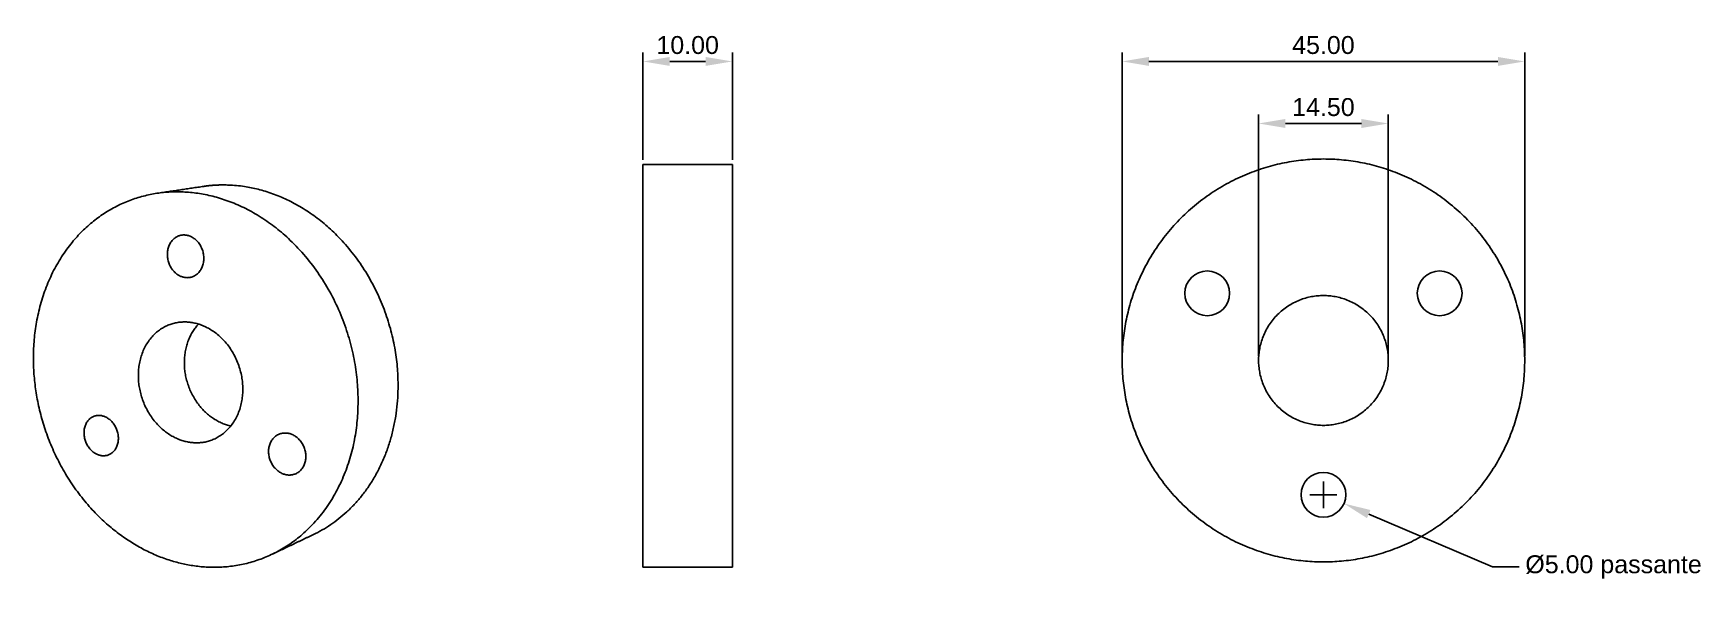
# Model space of a CAD drawing. Header units: millimetres. Extents: x -96 to 90, y -3 to 60.
import ezdxf

# ---------------------------------------------------------------- set-up
doc = ezdxf.new("R2010")
doc.units = ezdxf.units.MM
doc.header["$MEASUREMENT"] = 0
doc.layers.add('2D', color=18, linetype='Continuous', true_color=0x000000)
doc.layers.add('Quote', color=96, linetype='Continuous', true_color=0x007f00)
doc.styles.add('Arial', font='arial.ttf')
doc.dimstyles.new('Millimetro Piccolo', dxfattribs={"dimtxt": 2, "dimasz": 3, "dimexe": 1, "dimexo": 0.5, "dimgap": 0.8, "dimtad": 1, "dimtoh": 1, "dimzin": 1, "dimdsep": 46, "dimtxsty": 'Arial', "dimcen": 1.5, "dimadec": 1, "dimazin": 0, "dimtfac": 1, "dimtdec": 4, "dimtix": 1, "dimtmove": 1, "dimatfit": 3, "dimfxl": 1, "dimtolj": 1, "dimtzin": 1, "dimarcsym": 0})

# ---------------------------------------------------------------- blocks, each defined once
blk = doc.blocks.new('*D1')
at = {"layer": 'Defpoints', "color": 0}
for p in [(70.54, 56.5), (25.54, 23.1), (70.54, 23.1)]:
    blk.add_point(p, dxfattribs=at)
at = {"layer": 'Quote', "color": 0, "lineweight": -2}
for p, q in [((25.54, 23.6), (25.54, 57.5)), ((28.54, 56.5), (67.54, 56.5)), ((70.54, 23.6), (70.54, 57.5))]:
    blk.add_line(p, q, dxfattribs=at)
at = {"layer": 'Quote', "color": 0}
for points in [[(28.54, 57), (28.54, 56), (25.54, 56.5)], [(67.54, 56), (67.54, 57), (70.54, 56.5)]]:
    blk.add_solid(points, dxfattribs=at)
at = {"layer": 'Quote', "color": 0, "insert": (48.04, 58.32), "char_height": 2, "attachment_point": 5, "style": 'Arial'}
blk.add_mtext('\\A1;45.00', dxfattribs=at)
blk = doc.blocks.new('*D2')
at = {"layer": 'Defpoints', "color": 0}
for p in [(-18.02, 56.5), (-28.02, 45), (-18.02, 45)]:
    blk.add_point(p, dxfattribs=at)
at = {"layer": 'Quote', "color": 0, "lineweight": -2}
for p, q in [((-28.02, 45.5), (-28.02, 57.5)), ((-25.02, 56.5), (-21.02, 56.5)), ((-18.02, 45.5), (-18.02, 57.5))]:
    blk.add_line(p, q, dxfattribs=at)
at = {"layer": 'Quote', "color": 0}
for points in [[(-25.02, 57), (-25.02, 56), (-28.02, 56.5)], [(-21.02, 56), (-21.02, 57), (-18.02, 56.5)]]:
    blk.add_solid(points, dxfattribs=at)
at = {"layer": 'Quote', "color": 0, "insert": (-23.02, 58.32), "char_height": 2, "attachment_point": 5, "style": 'Arial'}
blk.add_mtext('\\A1;10.00', dxfattribs=at)
blk = doc.blocks.new('*D3')
at = {"layer": 'Defpoints', "color": 0}
for p in [(55.29, 49.57), (40.79, 23.1), (55.29, 23.1)]:
    blk.add_point(p, dxfattribs=at)
at = {"layer": 'Quote', "color": 0, "lineweight": -2}
for p, q in [((40.79, 23.6), (40.79, 50.57)), ((55.29, 23.6), (55.29, 50.57)), ((43.79, 49.57), (52.29, 49.57))]:
    blk.add_line(p, q, dxfattribs=at)
at = {"layer": 'Quote', "color": 0}
for points in [[(43.79, 50.07), (43.79, 49.07), (40.79, 49.57)], [(52.29, 49.07), (52.29, 50.07), (55.29, 49.57)]]:
    blk.add_solid(points, dxfattribs=at)
at = {"layer": 'Quote', "color": 0, "insert": (48.04, 51.39), "char_height": 2, "attachment_point": 5, "style": 'Arial'}
blk.add_mtext('\\A1;14.50', dxfattribs=at)
blk = doc.blocks.new('*D4')
at = {"layer": 'Defpoints', "color": 0}
for p in [(45.74, 9.09), (50.34, 7.12)]:
    blk.add_point(p, dxfattribs=at)
at = {"layer": 'Quote', "color": 0}
for p, q in [((48.04, 6.6), (48.04, 9.6)), ((46.54, 8.1), (49.54, 8.1))]:
    blk.add_line(p, q, dxfattribs=at)
at = {"layer": 'Quote', "color": 0, "lineweight": -2}
for p, q in [((66.93, 0.04), (53.1, 5.95)), ((69.93, 0.04), (66.93, 0.04))]:
    blk.add_line(p, q, dxfattribs=at)
at = {"layer": 'Quote', "color": 0}
blk.add_solid([(53.3, 6.4), (52.91, 5.49), (50.34, 7.12)], dxfattribs=at)
at = {"layer": 'Quote', "color": 0, "insert": (80.47, 0.04), "char_height": 2, "attachment_point": 5, "style": 'Arial'}
blk.add_mtext('\\A1;%%c5.00 passante', dxfattribs=at)

msp = doc.modelspace()

# ---------------------------------------------------------------- linework, layer by layer
at = {"layer": '2D'}
for centre in [(35.054, 30.604), (61.034, 30.604), (48.044, 8.104)]:
    msp.add_circle(centre, 2.5, dxfattribs=at)
for points in [[(-28.023, 45), (-23.023, 45), (-18.023, 45)], [(-28.023, 22.5), (-28.023, 33.75), (-28.023, 45)], [(-18.023, 22.5), (-18.023, 33.75), (-18.023, 45)], [(-82.305, 41.775), (-79.71, 42.161), (-77.116, 42.547)], [(-28.023, 0), (-28.023, 11.25), (-28.023, 22.5)], [(-18.023, 0), (-18.023, 11.25), (-18.023, 22.5)], [(-64.859, 3.654), (-67.166, 2.556), (-69.474, 1.459)], [(-28.023, 0), (-23.023, 0), (-18.023, 0)]]:
    msp.add_open_spline(points, degree=2, dxfattribs=at)
for points, weights, knots in [([(70.544, 23.104), (70.544, 45.604), (48.044, 45.604), (25.544, 45.604), (25.544, 23.104), (25.544, 0.604), (48.044, 0.604), (70.544, 0.604), (70.544, 23.104)], [1, 0.707106781187, 1, 0.707106781187, 1, 0.707106781187, 1, 0.707106781187, 1], [-141.3716694, -141.3716694, -141.3716694, -106.0287521, -106.0287521, -70.6858347, -70.6858347, -35.3429174, -35.3429174, 0, 0, 0]), ([(-59.858, 19.019), (-60.258, 41.116), (-79.406, 41.925), (-97.183, 42.677), (-96.117, 22.104), (-95.09, 2.291), (-77.918, 0.125), (-59.474, -2.201), (-59.858, 19.019)], [231.242589581, 160.205299029, 235.304802461, 172.565943903, 248.723181201, 179.181752228, 244.660968321, 166.821107354, 231.242589581], [0, 0, 0, 35.3429174, 35.3429174, 70.6858347, 70.6858347, 106.0287521, 106.0287521, 141.3716694, 141.3716694, 141.3716694]), ([(-55.389, 20.66), (-55.685, 41.946), (-74.293, 42.696), (-75.712, 42.755), (-77.116, 42.547)], [240.219627716, 166.553023569, 244.281840596, 243.202409522, 244.281840596], [0, 0, 0, 35.3429174, 35.3429174, 38.1738023, 38.1738023, 38.1738023]), ([(-77.106, 34.613), (-77.186, 37.011), (-79.235, 37.117), (-81.267, 37.223), (-81.178, 34.844), (-81.089, 32.476), (-79.066, 32.352), (-77.025, 32.226), (-77.106, 34.613)], [235.893019459, 166.434008787, 236.344376446, 167.807413773, 237.835307417, 168.542503587, 237.38395043, 167.169098601, 235.893019459], [0, 0, 0, 3.9269908, 3.9269908, 7.8539816, 7.8539816, 11.7809725, 11.7809725, 15.7079633, 15.7079633, 15.7079633]), ([(55.294, 23.104), (55.294, 15.854), (48.044, 15.854), (40.794, 15.854), (40.794, 23.104), (40.794, 30.354), (48.044, 30.354), (55.294, 30.354), (55.294, 23.104)], [1, 0.707106781187, 1, 0.707106781187, 1, 0.707106781187, 1, 0.707106781187, 1], [0, 0, 0, 11.3882734, 11.3882734, 22.7765467, 22.7765467, 34.1648201, 34.1648201, 45.5530935, 45.5530935, 45.5530935]), ([(-72.745, 20.116), (-72.951, 26.968), (-78.889, 27.392), (-84.689, 27.807), (-84.414, 21.108), (-84.143, 14.493), (-78.41, 13.928), (-72.541, 13.35), (-72.745, 20.116)], [237.166567852, 166.636208169, 238.475503114, 170.619082628, 242.79920293, 172.750843089, 241.490267668, 168.767968629, 237.166567852], [0, 0, 0, 11.3882734, 11.3882734, 22.7765467, 22.7765467, 34.1648201, 34.1648201, 45.5530935, 45.5530935, 45.5530935]), ([(-74.084, 15.782), (-79.068, 16.877), (-79.275, 22.599), (-79.375, 25.375), (-77.692, 27.165)], [240.368543596, 184.671865022, 251.776241065, 213.099335904, 213.259090099], [-33.2915088, -33.2915088, -33.2915088, -22.7765467, -22.7765467, -16.8887443, -16.8887443, -16.8887443]), ([(-86.654, 14.515), (-86.751, 16.775), (-88.681, 16.957), (-90.596, 17.138), (-90.491, 14.895), (-90.386, 12.661), (-88.479, 12.464), (-86.556, 12.265), (-86.654, 14.515)], [245.617314528, 173.310123772, 246.068671514, 174.683528758, 247.559602485, 175.418618572, 247.108245499, 174.045213586, 245.617314528], [0, 0, 0, 3.9269908, 3.9269908, 7.8539816, 7.8539816, 11.7809725, 11.7809725, 15.7079633, 15.7079633, 15.7079633]), ([(-65.694, 12.442), (-65.75, 14.794), (-67.849, 14.992), (-69.931, 15.188), (-69.866, 12.854), (-69.802, 10.53), (-67.729, 10.316), (-65.639, 10.099), (-65.694, 12.442)], [235.52489025, 166.173702127, 235.976247237, 167.547107113, 237.467178208, 168.282196927, 237.015821221, 166.908791941, 235.52489025], [0, 0, 0, 3.9269908, 3.9269908, 7.8539816, 7.8539816, 11.7809725, 11.7809725, 15.7079633, 15.7079633, 15.7079633])]:
    msp.add_rational_spline(points, weights, degree=2, knots=knots, dxfattribs=at)
msp.add_rational_spline([(-64.859, 3.654), (-55.216, 8.24), (-55.389, 20.66)], [217.339778116, 194.528637871, 240.219627716], degree=2, dxfattribs=at)

# ---------------------------------------------------------------- dimensions: what is measured, and where the dimension line sits
at = {"layer": 'Quote'}
for base, p1, p2, picture, middle in [((-18.023, 56.501), (-28.023, 45), (-18.023, 45), '*D2', (-23.023, 58.322)), ((70.544, 56.501), (25.544, 23.104), (70.544, 23.104), '*D1', (48.044, 58.322)), ((55.294, 49.57), (40.794, 23.104), (55.294, 23.104), '*D3', (48.044, 51.391))]:
    dim = msp.add_linear_dim(base=base, p1=p1, p2=p2, dimstyle='Millimetro Piccolo', dxfattribs=at)
    dim.commit()
    dim.dimension.update_dxf_attribs({"geometry": picture, "text_midpoint": middle})
dim = msp.add_diameter_dim_2p(p1=(45.745, 9.086), p2=(50.343, 7.123), text='<> passante', dimstyle='Millimetro Piccolo', override={"dimtad": 0, "dimtofl": 0}, dxfattribs=at)
dim.commit()
dim.dimension.update_dxf_attribs({"geometry": '*D4', "text_midpoint": (66.927, 0.043), "dimtype": 163})

doc.saveas('drawing.dxf')
